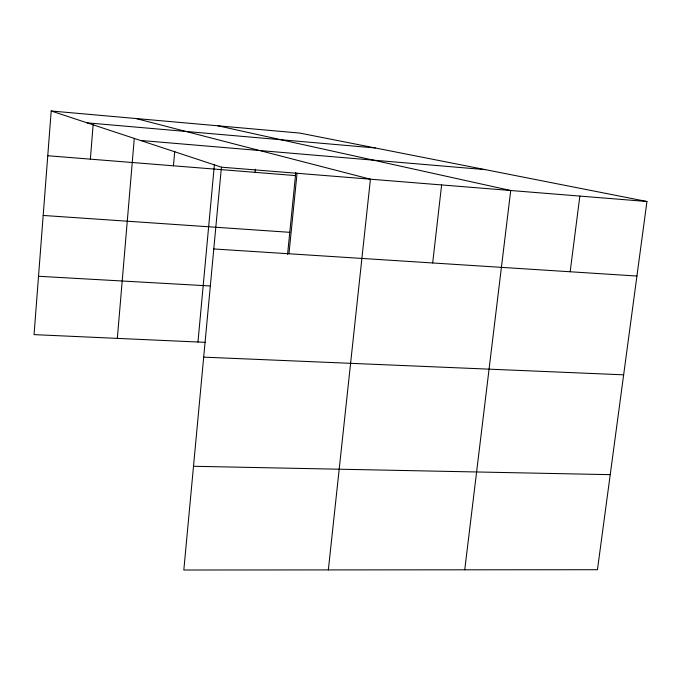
<?xml version="1.0" encoding="UTF-8"?>
<svg xmlns="http://www.w3.org/2000/svg" width="681" height="681" viewBox="0 0 681 681"><rect width="100%" height="100%" fill="white"/><g stroke="black" fill="none" stroke-linecap="round" stroke-linejoin="round"><path stroke-width="1.02" d="M51.194 110.986L221.419 167.185L183.819 570.014L597.45 569.716L646.95 201.491L299.751 133.076L51.194 110.986L34.05 334.626L205.245 342.347M90.352 159.15L93.169 124.291M117.336 338.38L134.285 138.422M173.451 165.806L174.745 151.267M197.967 342.015L214.379 164.836M255.077 172.344L255.375 169.211M287.561 254.396L295.792 172.472M288.957 253.766L297.052 173.289M328.344 569.912L370.421 179.197L135.97 118.52M432.673 262.96L441.611 184.943M464.74 569.81L510.724 190.51L217.997 125.815M570.167 271.762L579.846 196.085M193.506 466.281L610.227 474.657M203.687 357.142L623.651 374.822M38.519 276.273L210.506 285.986M213.783 248.957L636.931 276.035M43.184 215.451L289.783 232.323M221.419 167.185L646.95 201.491M47.764 155.736L295.486 175.579M140.414 140.439L485.204 169.62M87.083 122.835L375.308 147.964"/></g></svg>
